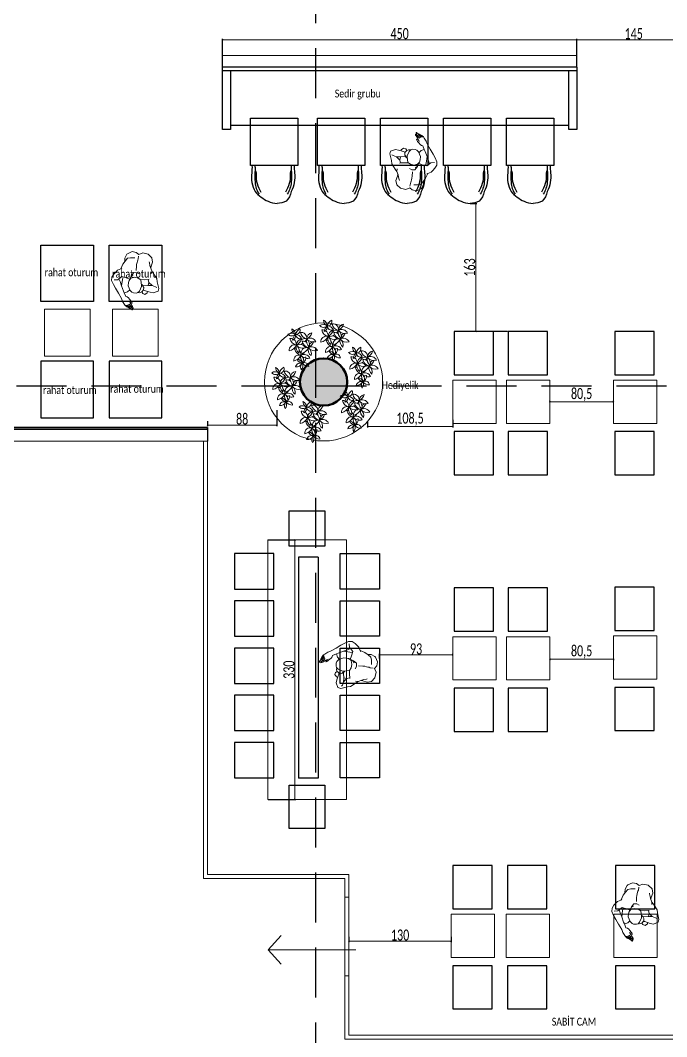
# Model space of a CAD drawing. Header units: millimetres. Extents: x -24 to 530668, y -246875 to -2983.
# Drawn here: x 259345 to 260166, y -107569 to -106277 of the extents above; entities that cross this region are included whole.
import ezdxf

# ---------------------------------------------------------------- set-up
doc = ezdxf.new("R2010")
doc.units = ezdxf.units.MM
doc.header["$PDMODE"] = 2
doc.linetypes.add('DASHED2', pattern=[9.525, 6.35, -3.175])
doc.layers.get('0').update_dxf_attribs({"lineweight": 20})
for name, color, linetype in [('0-HSL-HTC', 253, 'Continuous'), ('a_grid_label_1_1', 9, 'Continuous'), ('a_outline_02', 1, 'Continuous')]:
    doc.layers.add(name, color=color, linetype=linetype)
for name, color, linetype, lineweight in [('A-RCON-1', 8, 'Continuous', 5), ('ahşap kesit', 30, 'Continuous', 30), ('alçıpan', 12, 'Continuous', 20), ('aydınlatma yazı', 1, 'Continuous', 20), ('CAM', 141, 'Continuous', 0), ('demir-1', 103, 'Continuous', 20), ('t_cam', 132, 'Continuous', 20), ('t_ince', 66, 'Continuous', 9), ('t_mob kesit', 32, 'Continuous', 25), ('t_tarama', 253, 'Continuous', 5), ('tefris', 30, 'Continuous', 0), ('tefrişoturum', 59, 'Continuous', 25), ('tefrişyazı', 7, 'Continuous', 20), ('X_S_COL_01$0$SC_COLS_SITU_E_SECT', 4, 'Continuous', 50), ('ölçü', 251, 'Continuous', 5)]:
    doc.layers.add(name, color=color, linetype=linetype, lineweight=lineweight)
doc.styles.add('text2', font='calibri.ttf', dxfattribs={"width": 0.8})
doc.styles.add('Ölçü50', font='calibri.ttf', dxfattribs={"width": 0.7})
doc.dimstyles.new('olcu10', dxfattribs={"dimtxt": 14, "dimasz": 2, "dimexe": 1.25, "dimexo": 0.625, "dimgap": 0.5, "dimtad": 1, "dimdec": 1, "dimrnd": 0.5, "dimzin": 9, "dimtxsty": 'Ölçü50', "dimblk": 'ARCHTICK', "dimcen": 2, "dimclrd": 256, "dimclre": 256, "dimclrt": 6, "dimazin": 2, "dimtfac": 1, "dimtdec": 1, "dimtix": 1, "dimtmove": 0, "dimatfit": 3, "dimldrblk": 'ARCHTICK', "dimfxl": 1, "dimlwd": -1, "dimarcsym": 0})

# ---------------------------------------------------------------- blocks, each defined once
blk = doc.blocks.new('_ArchTick')
at = {"color": 0, "linetype": 'ByBlock', "const_width": 0.15}
blk.add_lwpolyline([(-0.5, -0.5), (0.5, 0.5)], dxfattribs=at)
blk = doc.blocks.new('*D648')
at = {"layer": 'DEFPOINTS', "color": 0, "transparency": 16777216}
for p in [(260052, -106302), (259602.2, -106337), (260052, -106337)]:
    blk.add_point(p, dxfattribs=at)
at = {"layer": 'ölçü', "lineweight": -2, "transparency": 16777216}
for p, q in [((259602.2, -106336.4), (259602.2, -106300.8)), ((260052, -106336.4), (260052, -106300.8))]:
    blk.add_line(p, q, dxfattribs=at)
at = {"layer": 'ölçü', "transparency": 16777216}
blk.add_line((259602.2, -106302), (260052, -106302), dxfattribs=at)
at = {"layer": 'ölçü', "transparency": 16777216, "xscale": 2, "yscale": 2, "zscale": 2, "rotation": 180}
blk.add_blockref('_ArchTick', (259602.2, -106302), dxfattribs=at)
at = {"layer": 'ölçü', "transparency": 16777216, "xscale": 2, "yscale": 2, "zscale": 2}
blk.add_blockref('_ArchTick', (260052, -106302), dxfattribs=at)
at = {"layer": 'ölçü', "color": 6, "transparency": 16777216, "insert": (259827.1, -106294.3), "char_height": 14, "attachment_point": 5, "style": 'Ölçü50'}
blk.add_mtext('450', dxfattribs=at)
blk = doc.blocks.new('*D649')
at = {"layer": 'DEFPOINTS', "color": 0, "transparency": 16777216}
for p in [(260196.8, -106302), (260052, -106315.5), (260196.8, -106365.6)]:
    blk.add_point(p, dxfattribs=at)
at = {"layer": 'ölçü', "lineweight": -2, "transparency": 16777216}
for p, q in [((260052, -106314.8), (260052, -106300.8)), ((260196.8, -106365), (260196.8, -106300.8))]:
    blk.add_line(p, q, dxfattribs=at)
at = {"layer": 'ölçü', "transparency": 16777216}
blk.add_line((260052, -106302), (260196.8, -106302), dxfattribs=at)
at = {"layer": 'ölçü', "transparency": 16777216, "xscale": 2, "yscale": 2, "zscale": 2, "rotation": 180}
blk.add_blockref('_ArchTick', (260052, -106302), dxfattribs=at)
at = {"layer": 'ölçü', "transparency": 16777216, "xscale": 2, "yscale": 2, "zscale": 2}
blk.add_blockref('_ArchTick', (260196.8, -106302), dxfattribs=at)
at = {"layer": 'ölçü', "color": 6, "transparency": 16777216, "insert": (260124.4, -106294.4), "char_height": 14, "attachment_point": 5, "style": 'Ölçü50'}
blk.add_mtext('145', dxfattribs=at)
blk = doc.blocks.new('*D652')
at = {"layer": 'DEFPOINTS', "color": 0, "transparency": 16777216}
for p in [(260017.9, -106762.4), (260098.6, -106762.4), (260098.6, -106762.4)]:
    blk.add_point(p, dxfattribs=at)
at = {"layer": 'ölçü', "lineweight": -2, "transparency": 16777216}
for p, q in [((260017.9, -106761.7), (260017.9, -106761.1)), ((260098.6, -106761.7), (260098.6, -106761.1))]:
    blk.add_line(p, q, dxfattribs=at)
at = {"layer": 'ölçü', "transparency": 16777216}
blk.add_line((260017.9, -106762.4), (260098.6, -106762.4), dxfattribs=at)
at = {"layer": 'ölçü', "transparency": 16777216, "xscale": 2, "yscale": 2, "zscale": 2, "rotation": 180}
blk.add_blockref('_ArchTick', (260017.9, -106762.4), dxfattribs=at)
at = {"layer": 'ölçü', "transparency": 16777216, "xscale": 2, "yscale": 2, "zscale": 2}
blk.add_blockref('_ArchTick', (260098.6, -106762.4), dxfattribs=at)
at = {"layer": 'ölçü', "color": 6, "transparency": 16777216, "insert": (260058.2, -106753.2), "char_height": 14, "attachment_point": 5, "style": 'Ölçü50'}
blk.add_mtext('80,5', dxfattribs=at)
blk = doc.blocks.new('*D666')
at = {"layer": 'DEFPOINTS', "color": 0, "transparency": 16777216}
for p in [(259916.6, -106510.1), (259923.8, -106672.8), (259964.7, -106672.8)]:
    blk.add_point(p, dxfattribs=at)
at = {"layer": 'ölçü', "lineweight": -2, "transparency": 16777216}
for p, q in [((259917.2, -106510.1), (259925, -106510.1)), ((259964.1, -106672.8), (259922.5, -106672.8))]:
    blk.add_line(p, q, dxfattribs=at)
at = {"layer": 'ölçü', "transparency": 16777216}
blk.add_line((259923.8, -106510.1), (259923.8, -106672.8), dxfattribs=at)
at = {"layer": 'ölçü', "transparency": 16777216, "xscale": 2, "yscale": 2, "zscale": 2}
for p, rotation in [((259923.8, -106510.1), 90), ((259923.8, -106672.8), 270)]:
    blk.add_blockref('_ArchTick', p, dxfattribs=dict(at, rotation=rotation))
at = {"layer": 'ölçü', "color": 6, "transparency": 16777216, "insert": (259916.1, -106591.5), "char_height": 14, "attachment_point": 5, "rotation": 90, "style": 'Ölçü50'}
blk.add_mtext('163', dxfattribs=at)
blk = doc.blocks.new('dada')
for p, q in [((219973.4, -31806.9), (219967.8, -31810.1)), ((219980.5, -31807), (219973.4, -31806.9)), ((219984.7, -31810), (219980.5, -31807)), ((219967.8, -31810.1), (219965.6, -31815.3)), ((219965.6, -31815.3), (219966.3, -31821)), ((219966.7, -31822.6), (219967.9, -31820.3)), ((219967.9, -31820.3), (219969.4, -31817.1)), ((219969.4, -31817.1), (219969.8, -31816.1)), ((219984.3, -31815.6), (219984.6, -31812.1)), ((219984.6, -31817.3), (219984.3, -31815.6)), ((219984.6, -31818.7), (219984.6, -31817.3)), ((219984.6, -31820.5), (219984.6, -31818.7)), ((219984.7, -31822.8), (219984.6, -31820.5)), ((219988.6, -31808.2), (219984.7, -31810)), ((219993.9, -31808.4), (219988.6, -31808.2)), ((219994, -31816.3), (219988.8, -31815.1)), ((219998.9, -31812.3), (219993.9, -31808.4)), ((219997.6, -31817.9), (219994, -31816.3)), ((219999.7, -31822.2), (219997.6, -31817.9)), ((219999.7, -31813.2), (219998.9, -31812.3)), ((220000.9, -31818.5), (219999.7, -31813.2)), ((220000.2, -31823.1), (220000.9, -31818.5)), ((219961.5, -31828.8), (219955.5, -31834.6)), ((219964.1, -31826.5), (219961.5, -31828.8)), ((219963.6, -31829.8), (219964.1, -31826.5)), ((219964.1, -31826.5), (219966.7, -31822.6)), ((219966.3, -31821), (219966.1, -31823.5)), ((219982, -31833.1), (219978.9, -31834)), ((219985.9, -31833.9), (219982, -31833.1)), ((219983.4, -31830.6), (219984.4, -31825.3)), ((219984.4, -31825.3), (219984.7, -31822.8)), ((220001.6, -31826.6), (219999.7, -31822.2)), ((220002.8, -31833), (220001.6, -31826.6)), ((220002.9, -31833.1), (220001.9, -31831.9)), ((220006.7, -31835.8), (220002.9, -31833.1)), ((219954.2, -31838.4), (219950.3, -31846.2)), ((219950.3, -31846.2), (219950.4, -31849.8)), ((219954.9, -31845.1), (219953.1, -31845.6)), ((219955.5, -31834.6), (219954.2, -31838.4)), ((219959.4, -31844.5), (219954.9, -31845.1)), ((219964.3, -31841.6), (219959.4, -31844.5)), ((219962.8, -31845.2), (219959.4, -31844.5)), ((219970.6, -31847.5), (219962.8, -31845.2)), ((219964.2, -31845.6), (219964.3, -31841.6)), ((219965.9, -31838.1), (219964.3, -31841.6)), ((219965.9, -31838.1), (219965, -31837.7)), ((219970.3, -31839.5), (219965.9, -31838.1)), ((219975.3, -31840.4), (219970.3, -31839.5)), ((219972.2, -31846.3), (219971, -31847.2)), ((219972.2, -31846.3), (219972.9, -31846.5)), ((219975.1, -31840.7), (219972.6, -31847.5)), ((219978.8, -31839.4), (219975.1, -31840.7)), ((219983.2, -31839.4), (219978.8, -31839.4)), ((219987.6, -31841.5), (219983.2, -31839.4)), ((219988.1, -31839.2), (219985.7, -31836.9)), ((219988, -31838.6), (219985.9, -31833.9)), ((219989.4, -31844.9), (219987.6, -31841.5)), ((219988.1, -31839.2), (219988, -31838.6)), ((219988.5, -31841.6), (219988.1, -31839.2)), ((219989.1, -31844.1), (219988.5, -31841.6)), ((219993.5, -31842.3), (219988.6, -31843)), ((219989.4, -31845.9), (219989.1, -31844.1)), ((219989.4, -31847.8), (219989.4, -31844.9)), ((219999.3, -31842.1), (219993.5, -31842.3)), ((219997, -31853.7), (219997.9, -31845.6)), ((219997.9, -31845.6), (219997.6, -31842.2)), ((219999.3, -31842.1), (220002.3, -31845.7)), ((220000, -31849), (220002.3, -31845.7)), ((220002.3, -31845.7), (220003.5, -31847.3)), ((220008.3, -31838.4), (220006.7, -31835.8)), ((220010.1, -31841.6), (220008.3, -31838.4)), ((220011.5, -31845.8), (220010.1, -31841.6)), ((220010.8, -31850.1), (220011.5, -31845.8)), ((219950.4, -31849.8), (219955.8, -31853.3)), ((219955.8, -31853.3), (219959.9, -31853.5)), ((219959.9, -31853.5), (219963.5, -31853.2)), ((219963.2, -31854.8), (219963.4, -31853.2)), ((219965.6, -31857.5), (219963.2, -31854.8)), ((219963.5, -31853.2), (219967.3, -31852.8)), ((219968.5, -31857.1), (219965.6, -31857.5)), ((219967.3, -31852.8), (219968.8, -31852.9)), ((219970.3, -31855.5), (219968.5, -31857.1)), ((219969.1, -31849.2), (219968.6, -31852.2)), ((219968.6, -31852.2), (219970.2, -31855.4)), ((219968.6, -31852.2), (219968.6, -31852.2)), ((219970.6, -31848), (219969.1, -31849.2)), ((219970.2, -31855.4), (219972, -31856.6)), ((219971, -31847.2), (219970.6, -31848)), ((219972, -31856.6), (219973.4, -31857.2)), ((219972.6, -31847.5), (219972.2, -31849)), ((219972.2, -31849), (219973.4, -31855)), ((219973.4, -31855), (219974.9, -31857.4)), ((219973.4, -31857.2), (219974.3, -31857.1)), ((219974.3, -31857.1), (219974, -31855.9)), ((219974.9, -31857.4), (219976.6, -31858.5)), ((219976.6, -31858.5), (219980.3, -31859.2)), ((219980.3, -31859.2), (219982.4, -31858.8)), ((219982.4, -31858.8), (219985.1, -31857.1)), ((219985.1, -31857.1), (219988.9, -31851.8)), ((219985.8, -31856.2), (219987.9, -31859.4)), ((219987.9, -31859.4), (219991.6, -31861.6)), ((219988.9, -31851.8), (219989.4, -31847.8)), ((219993.2, -31859.7), (219997, -31853.7)), ((219997, -31853.7), (220000, -31849)), ((219998.7, -31863.7), (220003.7, -31858.5)), ((220003.5, -31847.3), (220008, -31848.7)), ((220003.7, -31858.5), (220007.4, -31854.5)), ((220007.4, -31854.5), (220010.8, -31850.1)), ((220010.8, -31850.1), (220010.8, -31850.1)), ((219980.1, -31870.4), (219978.8, -31871.8)), ((219978.8, -31871.8), (219978.9, -31872.1)), ((219978.9, -31872.1), (219979.2, -31872.2)), ((219979.2, -31872.2), (219981.2, -31871.8)), ((219981, -31869.8), (219980.1, -31870.4)), ((219980.3, -31873.4), (219981.5, -31872.2)), ((219983.2, -31868.1), (219981, -31869.8)), ((219981.2, -31871.8), (219982.2, -31871.3)), ((219981.5, -31872.2), (219982.2, -31871.3)), ((219982.2, -31871.3), (219982.7, -31870.2)), ((219984.9, -31866.8), (219983.2, -31868.1)), ((219986.8, -31865.9), (219984.9, -31866.8)), ((219988.6, -31865.9), (219986.8, -31865.9)), ((219988.6, -31865.9), (219991.6, -31861.6)), ((219993.3, -31869.5), (219991.2, -31872.7)), ((219991.6, -31861.6), (219993.2, -31859.7)), ((219993.3, -31869.5), (219998.7, -31863.7)), ((219976.3, -31878.1), (219976.7, -31876.9)), ((219976.4, -31878.4), (219976.3, -31878.1)), ((219976.8, -31878.5), (219976.4, -31878.4)), ((219976.5, -31879.8), (219978.1, -31877.9)), ((219976.6, -31880.4), (219976.5, -31879.8)), ((219976.9, -31880.6), (219976.6, -31880.4)), ((219976.7, -31876.9), (219977.5, -31876.1)), ((219977.9, -31877.8), (219976.8, -31878.5)), ((219979.2, -31879.3), (219976.9, -31880.6)), ((219977.5, -31876.1), (219978.5, -31875)), ((219978.7, -31877), (219977.9, -31877.8)), ((219978.1, -31877.9), (219979, -31877.2)), ((219978.5, -31875), (219979.2, -31874.4)), ((219980.1, -31875.8), (219978.7, -31877)), ((219979, -31877.2), (219980.3, -31876.2)), ((219979.2, -31874.4), (219980.3, -31873.4)), ((219981, -31877.7), (219979.2, -31879.3)), ((219981.2, -31878.6), (219979.2, -31879.3)), ((219979.4, -31879.5), (219979.2, -31879.3)), ((219981, -31879.2), (219979.4, -31879.5)), ((219982.1, -31874.4), (219980.1, -31875.8)), ((219980.3, -31876.2), (219981.3, -31875.3)), ((219982.2, -31876.8), (219981, -31877.7)), ((219984.3, -31878.3), (219981, -31879.2)), ((219983.5, -31877.4), (219981.2, -31878.6)), ((219981.3, -31875.3), (219982.2, -31874.6)), ((219982.2, -31874.6), (219982.1, -31874.4)), ((219982.2, -31874.6), (219983.9, -31875.9)), ((219982.2, -31876.8), (219983.9, -31875.9)), ((219985.2, -31876.8), (219983.5, -31877.4)), ((219983.9, -31875.9), (219986.7, -31877.1)), ((219986.7, -31877.1), (219984.3, -31878.3)), ((219986, -31876.8), (219985.2, -31876.8)), ((219987.9, -31875.9), (219986.7, -31877.1)), ((219991.2, -31872.7), (219987.9, -31875.9))]:
    blk.add_line(p, q)
blk = doc.blocks.new('bitkitar')
at = {"layer": 't_tarama', "color": 76}
for points in [[(4.13, 24.52, 0.236863), (4.39, 28.33, 0.300043), (3.57, 23.78, 0.22508), (-0.84, 26.27, 0.429439), (2.41, 23.43)], [(3.57, 23.78, -0.286863), (8.24, 26.11, -0.43916), (3.57, 23.78, 0.363865), (6.95, 20.95, 0.192041), (3.68, 23.74, 0.192041)]]:
    blk.add_lwpolyline(points, format="xyb", dxfattribs=at)
for centre, radius, start, end in [((5.34, 19.56), 4.58, 130.83641, 178.70662), ((7.62, 22.36), 5.31, 163.97621, 217.27878), ((-0.84, 19.8), 5.24, 343.48533, 50.2913), ((2.14, 26.39), 2.98, 284.17623, 298.69036), ((5.34, 19.56), 4.58, 112.76664, 121.83932), ((1.81, 18.25), 5.8, 69.83781, 72.33789), ((4.84, 27.09), 3.54, 249.03996, 253.13574), ((0.66, 22.74), 3.08, 353.17446, 19.69159), ((10.68, 14.78), 7.39, 100.73616, 151.47519), ((5.59, 21.76), 3.72, 247.9154, 4.29594), ((-6.1, 9.55), 6.15, 38.13504, 102.16002), ((-3.31, 17.27), 4.43, 202.72925, 297.5658), ((2.17, 17.4), 5.31, 163.97621, 229.80043), ((-6.29, 14.84), 5.24, 343.48533, 50.2913), ((-0.65, 14.51), 6.15, 75.86211, 102.16002), ((2.14, 22.23), 4.43, 202.72925, 297.5658), ((5.23, 9.82), 7.39, 100.73616, 151.47519), ((0.66, 22.74), 3.08, 271.78167, 310.7707), ((7.17, 11.69), 7.25, 114.26787, 141.8465), ((0.14, 16.8), 3.72, 296.9544, 4.29594), ((-0.65, 14.51), 6.15, 38.13504, 63.45512), ((-0.09, 18.56), 4.29, 337.19348, 356.58454), ((7.94, 17.43), 3.86, 166.91417, 222.01985), ((2.59, 12.8), 5.73, 7.89914, 73.83912), ((10.38, 15.19), 5.31, 163.97621, 217.27878), ((1.93, 12.62), 5.24, 343.48533, 50.2913), ((8.35, 14.58), 3.72, 247.9154, 4.29594), ((13.44, 7.6), 7.39, 100.73616, 151.47519), ((-5.22, 3.44), 6.15, 87.51498, 102.16002), ((-2.43, 11.17), 4.43, 202.72925, 297.5658), ((1.72, 6.73), 7.25, 114.26787, 158.92251), ((-5.54, 13.6), 4.29, 276.60584, 320.32368), ((-5.22, 3.44), 6.15, 38.13504, 80.8318), ((2.6, 0.63), 7.25, 114.26787, 158.92251), ((-4.66, 7.5), 4.29, 276.60584, 356.58454), ((3.05, 11.3), 5.31, 163.97621, 229.80043), ((-5.4, 8.73), 5.24, 343.48533, 50.2913), ((-5.54, 13.6), 4.29, 341.16089, 356.58454), ((-5.4, 8.73), 5.24, 39.16493, 41.62354), ((2.49, 12.47), 3.86, 166.91417, 186.37013), ((0.14, 16.8), 3.72, 247.9154, 281.88514), ((-2.86, 7.84), 5.73, 69.17218, 73.83912), ((-2.86, 7.84), 5.73, 7.89914, 69.17218), ((3.38, 6.37), 3.86, 166.91417, 274.82409), ((6.11, 3.71), 7.39, 134.79027, 151.47519), ((1.02, 10.69), 3.72, 247.9154, 312.60914), ((-1.97, 1.74), 5.73, 7.89914, 73.83912), ((2.49, 12.47), 3.86, 224.30639, 274.82409), ((2.11, 7.33), 6.15, 38.13504, 102.16002), ((4.9, 15.06), 4.43, 202.72925, 256.43807), ((6.11, 3.71), 7.39, 84.5264, 120.12115), ((2.67, 11.39), 4.29, 276.60584, 356.58454), ((9.93, 4.52), 7.25, 115.43944, 158.92251), ((4.9, 15.06), 4.43, 293.47002, 297.5658), ((9.93, 4.52), 7.25, 114.26787, 116.76795), ((10.71, 10.26), 3.86, 166.91417, 233.88251), ((5.36, 5.63), 5.73, 7.89914, 73.83912), ((7.94, 17.43), 3.86, 256.75957, 274.82409), ((10.51, 4.41), 3.43, 110.20528, 190.18398), ((3.57, 8.38), 5.8, 309.03888, 352.52195), ((4.04, 3.77), 3.08, 0.51361, 108.42353), ((7.33, 8.38), 4.58, 201.49858, 267.43856), ((6.69, 0.85), 2.98, 81.51484, 197.89538), ((1.42, 5.32), 5.91, 294.3356, 345.07463), ((11.32, 3.59), 4.2, 177.08478, 243.89074), ((9.46, 1.13), 3.54, 36.32869, 131.16524), ((9.46, 1.13), 3.54, 127.06946, 131.16524), ((3.57, 8.38), 5.8, 307.86731, 310.36739), ((10.18, 7.66), 4.92, 231.73448, 295.75946), ((5.23, 0), 4.25, 357.57565, 50.87822), ((10.71, 10.26), 3.86, 245.8798, 274.82409)]:
    blk.add_arc(centre, radius, start, end, dxfattribs=at)
blk = doc.blocks.new('*D629')
at = {"layer": 'DEFPOINTS', "color": 0, "transparency": 16777216}
for p in [(260017.9, -107088.4), (260098.6, -107088.4), (260098.6, -107089.3)]:
    blk.add_point(p, dxfattribs=at)
at = {"layer": 'ölçü', "lineweight": -2, "transparency": 16777216}
for p, q in [((260017.9, -107089), (260017.9, -107090.6)), ((260098.6, -107089), (260098.6, -107090.6))]:
    blk.add_line(p, q, dxfattribs=at)
at = {"layer": 'ölçü', "transparency": 16777216}
blk.add_line((260017.9, -107089.3), (260098.6, -107089.3), dxfattribs=at)
at = {"layer": 'ölçü', "transparency": 16777216, "xscale": 2, "yscale": 2, "zscale": 2, "rotation": 180}
blk.add_blockref('_ArchTick', (260017.9, -107089.3), dxfattribs=at)
at = {"layer": 'ölçü', "transparency": 16777216, "xscale": 2, "yscale": 2, "zscale": 2}
blk.add_blockref('_ArchTick', (260098.6, -107089.3), dxfattribs=at)
at = {"layer": 'ölçü', "color": 6, "transparency": 16777216, "insert": (260058.2, -107080.2), "char_height": 14, "attachment_point": 5, "style": 'Ölçü50'}
blk.add_mtext('80,5', dxfattribs=at)
blk = doc.blocks.new('*D633')
at = {"layer": 'DEFPOINTS', "color": 0, "transparency": 16777216}
for p in [(259801.5, -107089.1), (259894.5, -107084.1), (259894.5, -107084.1)]:
    blk.add_point(p, dxfattribs=at)
at = {"layer": 'ölçü', "lineweight": -2, "transparency": 16777216}
for p, q in [((259801.5, -107088.4), (259801.5, -107082.8)), ((259894.5, -107083.4), (259894.5, -107082.8))]:
    blk.add_line(p, q, dxfattribs=at)
at = {"layer": 'ölçü', "transparency": 16777216}
blk.add_line((259801.5, -107084.1), (259894.5, -107084.1), dxfattribs=at)
at = {"layer": 'ölçü', "transparency": 16777216, "xscale": 2, "yscale": 2, "zscale": 2, "rotation": 180}
blk.add_blockref('_ArchTick', (259801.5, -107084.1), dxfattribs=at)
at = {"layer": 'ölçü', "transparency": 16777216, "xscale": 2, "yscale": 2, "zscale": 2}
blk.add_blockref('_ArchTick', (259894.5, -107084.1), dxfattribs=at)
at = {"layer": 'ölçü', "color": 6, "transparency": 16777216, "insert": (259848, -107076.4), "char_height": 14, "attachment_point": 5, "style": 'Ölçü50'}
blk.add_mtext('93', dxfattribs=at)
blk = doc.blocks.new('*D635')
at = {"layer": 'DEFPOINTS', "color": 0, "transparency": 16777216}
for p in [(259786.1, -106787.4, -0.1), (259894.5, -106784.5), (259894.5, -106793.6)]:
    blk.add_point(p, dxfattribs=at)
at = {"layer": 'ölçü', "lineweight": -2, "transparency": 16777216}
for p, q in [((259786.1, -106788.1), (259786.1, -106794.8)), ((259894.5, -106785.1), (259894.5, -106794.8))]:
    blk.add_line(p, q, dxfattribs=at)
at = {"layer": 'ölçü', "transparency": 16777216}
blk.add_line((259786.1, -106793.6), (259894.5, -106793.6), dxfattribs=at)
at = {"layer": 'ölçü', "transparency": 16777216, "xscale": 2, "yscale": 2, "zscale": 2, "rotation": 180}
blk.add_blockref('_ArchTick', (259786.1, -106793.6), dxfattribs=at)
at = {"layer": 'ölçü', "transparency": 16777216, "xscale": 2, "yscale": 2, "zscale": 2}
blk.add_blockref('_ArchTick', (259894.5, -106793.6), dxfattribs=at)
at = {"layer": 'ölçü', "color": 6, "transparency": 16777216, "insert": (259840.3, -106784.4), "char_height": 14, "attachment_point": 5, "style": 'Ölçü50'}
blk.add_mtext('108,5', dxfattribs=at)
blk = doc.blocks.new('*D640')
at = {"layer": 'DEFPOINTS', "color": 0, "transparency": 16777216}
for p in [(259762.7, -107442), (259892.7, -107442), (259892.7, -107447.9)]:
    blk.add_point(p, dxfattribs=at)
at = {"layer": 'ölçü', "lineweight": -2, "transparency": 16777216}
for p, q in [((259762.7, -107442.6), (259762.7, -107449.1)), ((259892.7, -107442.6), (259892.7, -107449.1))]:
    blk.add_line(p, q, dxfattribs=at)
at = {"layer": 'ölçü', "transparency": 16777216}
blk.add_line((259762.7, -107447.9), (259892.7, -107447.9), dxfattribs=at)
at = {"layer": 'ölçü', "transparency": 16777216, "xscale": 2, "yscale": 2, "zscale": 2, "rotation": 180}
blk.add_blockref('_ArchTick', (259762.7, -107447.9), dxfattribs=at)
at = {"layer": 'ölçü', "transparency": 16777216, "xscale": 2, "yscale": 2, "zscale": 2}
blk.add_blockref('_ArchTick', (259892.7, -107447.9), dxfattribs=at)
at = {"layer": 'ölçü', "color": 6, "transparency": 16777216, "insert": (259827.7, -107440.2), "char_height": 14, "attachment_point": 5, "style": 'Ölçü50'}
blk.add_mtext('130', dxfattribs=at)
blk = doc.blocks.new('*D621')
at = {"layer": 'DEFPOINTS', "color": 0, "transparency": 16777216}
for p in [(259671.2, -106772.2, -0.1), (259583, -106786.3), (259671.2, -106791.9)]:
    blk.add_point(p, dxfattribs=at)
at = {"layer": 'ölçü', "lineweight": -2, "transparency": 16777216}
for p, q in [((259671.2, -106772.8), (259671.2, -106793.1)), ((259583, -106787), (259583, -106793.1))]:
    blk.add_line(p, q, dxfattribs=at)
at = {"layer": 'ölçü', "transparency": 16777216}
blk.add_line((259583, -106791.9), (259671.2, -106791.9), dxfattribs=at)
at = {"layer": 'ölçü', "transparency": 16777216, "xscale": 2, "yscale": 2, "zscale": 2, "rotation": 180}
blk.add_blockref('_ArchTick', (259583, -106791.9), dxfattribs=at)
at = {"layer": 'ölçü', "transparency": 16777216, "xscale": 2, "yscale": 2, "zscale": 2}
blk.add_blockref('_ArchTick', (259671.2, -106791.9), dxfattribs=at)
at = {"layer": 'ölçü', "color": 6, "transparency": 16777216, "insert": (259627.1, -106784.2), "char_height": 14, "attachment_point": 5, "style": 'Ölçü50'}
blk.add_mtext('88', dxfattribs=at)
blk = doc.blocks.new('*D622')
at = {"layer": 'DEFPOINTS', "color": 0, "transparency": 16777216}
for p in [(259659.5, -106937.7), (259659.5, -107267.9), (259694.1, -107267.9)]:
    blk.add_point(p, dxfattribs=at)
at = {"layer": 'ölçü', "lineweight": -2, "transparency": 16777216}
for p, q in [((259660.1, -106937.7), (259695.4, -106937.7)), ((259660.1, -107267.9), (259695.4, -107267.9))]:
    blk.add_line(p, q, dxfattribs=at)
at = {"layer": 'ölçü', "transparency": 16777216}
blk.add_line((259694.1, -106937.7), (259694.1, -107267.9), dxfattribs=at)
at = {"layer": 'ölçü', "transparency": 16777216, "xscale": 2, "yscale": 2, "zscale": 2}
for p, rotation in [((259694.1, -106937.7), 90), ((259694.1, -107267.9), 270)]:
    blk.add_blockref('_ArchTick', p, dxfattribs=dict(at, rotation=rotation))
at = {"layer": 'ölçü', "color": 6, "transparency": 16777216, "insert": (259686.5, -107102.8), "char_height": 14, "attachment_point": 5, "rotation": 90, "style": 'Ölçü50'}
blk.add_mtext('330', dxfattribs=at)
blk = doc.blocks.new('KAYARK')
at = {"layer": 'CAM', "elevation": 0}
for points in [[(260279.2, -107567.6), (260279.2, -107572.6)], [(260975.8, -107567.6), (260464.2, -107567.6)]]:
    blk.add_lwpolyline(points, dxfattribs=at)
at = {"layer": 't_cam'}
for p, q in [((260279.2, -107567.6, 0), (259762.7, -107567.6, 0)), ((260975.8, -107567.6, 0), (260459.2, -107567.6, 0)), ((260464.2, -107572.6, 0), (260459.2, -107572.6, 0))]:
    blk.add_line(p, q, dxfattribs=at)
at = {"layer": 't_cam', "elevation": 0}
for points in [[(260269.5, -107559.5), (260269.5, -107564.5), (260359.5, -107564.5), (260334.7, -107564.5)], [(260269.5, -107559.5), (260359.5, -107559.5)], [(260359.5, -107564.5), (260359.5, -107559.5)], [(260385.8, -107559.5), (260385.8, -107564.5), (260475.8, -107564.5), (260451, -107564.5)], [(260385.8, -107559.5), (260475.8, -107559.5)], [(260475.8, -107564.5), (260475.8, -107559.5)], [(259757.7, -107572.6), (260279.2, -107572.6)], [(260464.2, -107572.6), (260980.8, -107572.6)]]:
    blk.add_lwpolyline(points, dxfattribs=at)
at = {"layer": 't_cam'}
blk.add_lwpolyline([(260459.2, -107567.6), (260459.2, -107572.6)], dxfattribs=at)

msp = doc.modelspace()

# ---------------------------------------------------------------- hatches: boundary and pattern name
at = {"layer": '0-HSL-HTC'}
h = msp.add_hatch(dxfattribs=at)
h.set_pattern_fill('ANSI33', color=12, angle=90, style=0)
h.set_pattern_definition([(135, (232235.527, -121067.091), (-4.490128, -4.490128), []), (135, (232235.527, -121062.601), (-4.490128, -4.490128), [3.175, -1.5875])])
edge = h.paths.add_edge_path()
edge.add_arc((260555.284, -106737.09), 30, 0, 360)
edge = h.paths.add_edge_path()
edge.add_arc((259730.527, -106737.09), 30, 0, 360)
h.paths.add_polyline_path([(259283.027, -105882.091), (259353.027, -105882.091), (259353.027, -105952.091), (259283.027, -105952.091)])

# ---------------------------------------------------------------- linework, layer by layer
at = {"layer": 'a_grid_label_1_1', "linetype": 'DASHED2', "ltscale": 10}
for p, q in [((259720.527, -108567.091, -17966.192), (259720.527, -105304.828, -17966.192)), ((258864.135, -106742.091, -17966.192), (262131.929, -106742.091, -17966.192))]:
    msp.add_line(p, q, dxfattribs=at)
at = {"layer": 'a_outline_02'}
for p, q in [((259299.492, -106795.128), (259582.952, -106795.128)), ((259582.952, -106795.128), (259582.952, -106812.128, -0.005))]:
    msp.add_line(p, q, dxfattribs=at)
at = {"layer": 'ahşap kesit'}
msp.add_lwpolyline([(259582.952, -106797.128), (259582.952, -106795.128), (259299.492, -106795.128), (259299.492, -106797.128)], close=True, dxfattribs=at)
at = {"layer": 'alçıpan'}
for p, q in [((259299.492, -106797.128, -0.005), (259582.952, -106797.128, -0.005)), ((259299.492, -106812.128, -0.005), (259582.952, -106812.128, -0.005))]:
    msp.add_line(p, q, dxfattribs=at)
at = {"layer": 'alçıpan', "elevation": -0.005}
msp.add_lwpolyline([(259582.952, -106812.128), (259582.952, -106797.128)], dxfattribs=at)
at = {"layer": 'CAM'}
for p, q in [((259578.027, -107368.156), (259577.952, -106812.128, -0.005)), ((259583.027, -107363.156), (259582.952, -106812.128, -0.005)), ((259757.664, -107368.156), (259578.027, -107368.156)), ((259583.027, -107363.156), (259762.667, -107363.156))]:
    msp.add_line(p, q, dxfattribs=at)
for points in [[(259757.667, -107368.156), (259757.653, -107572.559)], [(259757.667, -107363.153), (259757.667, -107363.156)], [(259757.667, -107363.155), (259757.667, -107363.156)], [(259762.667, -107363.156), (259762.653, -107567.559)]]:
    msp.add_lwpolyline(points, dxfattribs=at)
at = {"layer": 'demir-1'}
for p, q in [((259660.179, -107458.976), (259676.682, -107440.842)), ((259771.666, -107458.976), (259660.179, -107458.976)), ((259660.179, -107458.976), (259676.682, -107477.11))]:
    msp.add_line(p, q, dxfattribs=at)
msp.add_lwpolyline([(259602.13, -106337.023), (260052.025, -106337.023), (260052.025, -106322.023), (259602.13, -106322.023), (259602.13, -106337.023)], dxfattribs=at)
msp.add_circle((259730.527, -106737.09, -0.061), 75, dxfattribs=at)
at = {"layer": 't_mob kesit'}
for p, q in [((260052.116, -106337.023), (259602.21, -106337.023)), ((259602.21, -106341.023), (260052.116, -106341.023))]:
    msp.add_line(p, q, dxfattribs=at)
for points in [[(259612.21, -106341.023), (259612.21, -106416.023), (259602.21, -106416.023), (259602.21, -106337.023)], [(260052.116, -106337.023), (260052.116, -106416.023), (260042.116, -106416.023), (260042.116, -106341.023)], [(260042.116, -106411.023), (259612.21, -106411.023)]]:
    msp.add_lwpolyline(points, dxfattribs=at)
for points in [[(259637.811, -106401.748), (259697.811, -106401.748), (259697.811, -106461.748), (259637.811, -106461.748)], [(259722.877, -106401.748), (259782.877, -106401.748), (259782.877, -106461.748), (259722.877, -106461.748)], [(259802.893, -106401.748), (259862.893, -106401.748), (259862.893, -106461.748), (259802.893, -106461.748)], [(259882.908, -106401.748), (259942.908, -106401.748), (259942.908, -106461.748), (259882.908, -106461.748)], [(259962.923, -106401.748), (260022.923, -106401.748), (260022.923, -106461.748), (259962.923, -106461.748)]]:
    msp.add_lwpolyline(points, close=True, dxfattribs=at)
at = {"layer": 'tefris', "linetype": 'Continuous'}
for points in [[(259375.94, -106644.475), (259375.94, -106704.475), (259433.94, -106704.475), (259433.94, -106644.475)], [(259462.629, -106644.475), (259462.629, -106704.475), (259520.629, -106704.475), (259520.629, -106644.475)], [(259659.515, -106937.725), (259759.515, -106937.725), (259759.515, -107267.916), (259659.515, -107267.916)], [(259757.665, -107391.977), (259762.665, -107391.977), (259762.665, -107491.977), (259757.665, -107491.977)]]:
    msp.add_lwpolyline(points, close=True, dxfattribs=at)
for points in [[(259894.489, -106734.871), (259894.489, -106789.871), (259949.489, -106789.871), (259949.489, -106734.871), (259894.489, -106734.871)], [(259962.898, -106734.871), (259962.898, -106789.871), (260017.898, -106789.871), (260017.898, -106734.871), (259962.898, -106734.871)], [(260098.577, -106734.871), (260098.577, -106789.871), (260153.577, -106789.871), (260153.577, -106734.871), (260098.577, -106734.871)], [(259894.489, -107060.916), (259894.489, -107115.916), (259949.489, -107115.916), (259949.489, -107060.916), (259894.489, -107060.916)], [(259962.898, -107060.916), (259962.898, -107115.916), (260017.898, -107115.916), (260017.898, -107060.916), (259962.898, -107060.916)], [(260098.577, -107059.977), (260098.577, -107114.977), (260153.577, -107114.977), (260153.577, -107059.977), (260098.577, -107059.977)], [(259892.671, -107413.748), (259892.671, -107468.748), (259947.671, -107468.748), (259947.671, -107413.748), (259892.671, -107413.748)], [(259962.221, -107413.748), (259962.221, -107468.748), (260017.221, -107468.748), (260017.221, -107413.748), (259962.221, -107413.748)], [(260099.245, -107413.748), (260099.245, -107468.748), (260154.245, -107468.748), (260154.245, -107413.748), (260099.245, -107413.748)]]:
    msp.add_lwpolyline(points, dxfattribs=at)
at = {"layer": 'tefrişoturum'}
for points in [[(259639.559, -106461.998, -0.0429775), (259639.223, -106471.268, 0.15078894), (259643.492, -106495.102, 0.11717617), (259660.101, -106507.281, 0.14230301), (259671.458, -106510.08)], [(259643.262, -106461.998, -0.02946868), (259643.49, -106467.305, 0.03887468), (259643.49, -106483.158, 0.12128067), (259648.518, -106498.249)], [(259643.567, -106467.851, -0.17361804), (259644.483, -106469.559, -0.0594003), (259644.773, -106473.049, 0.14957235), (259650.906, -106495.973, -1.75502851)], [(259693.358, -106461.998, 0.0429775), (259693.694, -106471.268, -0.15078894), (259689.425, -106495.102, -0.17416832), (259682.815, -106507.281, -0.14230301), (259671.458, -106510.08)], [(259689.35, -106467.851, 0.17361804), (259688.434, -106469.559, 0.0594003), (259688.143, -106473.049, -0.14957235), (259682.011, -106495.973, 1.75502851)], [(259689.655, -106461.998, 0.02946868), (259689.427, -106467.305, -0.03887468), (259689.427, -106483.158, -0.12128067), (259684.399, -106498.249)], [(259724.625, -106461.998, -0.0429775), (259724.289, -106471.268, 0.15078894), (259728.558, -106495.102, 0.11717617), (259745.167, -106507.281, 0.14230301), (259756.524, -106510.08)], [(259728.328, -106461.998, -0.02946868), (259728.556, -106467.305, 0.03887468), (259728.556, -106483.158, 0.12128067), (259733.584, -106498.249)], [(259728.633, -106467.851, -0.17361804), (259729.549, -106469.559, -0.0594003), (259729.839, -106473.049, 0.14957235), (259735.972, -106495.973, -1.75502851)], [(259778.424, -106461.998, 0.0429775), (259778.76, -106471.268, -0.15078894), (259774.491, -106495.102, -0.17416832), (259767.881, -106507.281, -0.14230301), (259756.524, -106510.08)], [(259774.415, -106467.851, 0.17361804), (259773.5, -106469.559, 0.0594003), (259773.209, -106473.049, -0.14957235), (259767.077, -106495.973, 1.75502851)], [(259774.721, -106461.998, 0.02946868), (259774.493, -106467.305, -0.03887468), (259774.493, -106483.158, -0.12128067), (259769.465, -106498.249)], [(259804.64, -106461.998, -0.0429775), (259804.304, -106471.268, 0.15078894), (259808.573, -106495.102, 0.11717617), (259825.183, -106507.281, 0.14230301), (259836.54, -106510.08)], [(259808.344, -106461.998, -0.02946868), (259808.571, -106467.305, 0.03887468), (259808.571, -106483.158, 0.12128067), (259813.599, -106498.249)], [(259808.649, -106467.851, -0.17361804), (259809.564, -106469.559, -0.0594003), (259809.855, -106473.049, 0.14957235), (259815.987, -106495.973, -1.75502851)], [(259858.439, -106461.998, 0.0429775), (259858.775, -106471.268, -0.15078894), (259854.506, -106495.102, -0.17416832), (259847.897, -106507.281, -0.14230301), (259836.54, -106510.08)], [(259854.431, -106467.851, 0.17361804), (259853.515, -106469.559, 0.0594003), (259853.225, -106473.049, -0.14957235), (259847.092, -106495.973, 1.75502851)], [(259854.736, -106461.998, 0.02946868), (259854.509, -106467.305, -0.03887468), (259854.509, -106483.158, -0.12128067), (259849.48, -106498.249)], [(259884.655, -106461.998, -0.0429775), (259884.32, -106471.268, 0.15078894), (259888.589, -106495.102, 0.11717617), (259905.198, -106507.281, 0.14230301), (259916.555, -106510.08)], [(259888.359, -106461.998, -0.02946868), (259888.586, -106467.305, 0.03887468), (259888.586, -106483.158, 0.12128067), (259893.615, -106498.249)], [(259888.664, -106467.851, -0.17361804), (259889.579, -106469.559, -0.0594003), (259889.87, -106473.049, 0.14957235), (259896.003, -106495.973, -1.75502851)], [(259938.455, -106461.998, 0.0429775), (259938.79, -106471.268, -0.15078894), (259934.521, -106495.102, -0.17416832), (259927.912, -106507.281, -0.14230301), (259916.555, -106510.08)], [(259934.446, -106467.851, 0.17361804), (259933.531, -106469.559, 0.0594003), (259933.24, -106473.049, -0.14957235), (259927.108, -106495.973, 1.75502851)], [(259934.751, -106461.998, 0.02946868), (259934.524, -106467.305, -0.03887468), (259934.524, -106483.158, -0.12128067), (259929.496, -106498.249)], [(259964.671, -106461.998, -0.0429775), (259964.335, -106471.268, 0.15078894), (259968.604, -106495.102, 0.11717617), (259985.213, -106507.281, 0.14230301), (259996.57, -106510.08)], [(259968.374, -106461.998, -0.02946868), (259968.602, -106467.305, 0.03887468), (259968.602, -106483.158, 0.12128067), (259973.63, -106498.249)], [(259968.679, -106467.851, -0.17361804), (259969.595, -106469.559, -0.0594003), (259969.885, -106473.049, 0.14957235), (259976.018, -106495.973, -1.75502851)], [(260018.47, -106461.998, 0.0429775), (260018.806, -106471.268, -0.15078894), (260014.537, -106495.102, -0.17416832), (260007.927, -106507.281, -0.14230301), (259996.57, -106510.08)], [(260014.462, -106467.851, 0.17361804), (260013.546, -106469.559, 0.0594003), (260013.255, -106473.049, -0.14957235), (260007.123, -106495.973, 1.75502851)], [(260014.767, -106461.998, 0.02946868), (260014.539, -106467.305, -0.03887468), (260014.539, -106483.158, -0.12128067), (260009.511, -106498.249)]]:
    msp.add_lwpolyline(points, format="xyb", dxfattribs=at)
for points in [[(259371.389, -106634.978), (259371.389, -106562.978), (259438.389, -106562.978), (259438.389, -106634.978)], [(259458.077, -106634.978), (259458.077, -106562.978), (259525.077, -106562.978), (259525.077, -106634.978)], [(259896.333, -106672.832), (259896.333, -106727.832), (259946.333, -106727.832), (259946.333, -106672.832)], [(259964.742, -106672.832), (259964.742, -106727.832), (260014.742, -106727.832), (260014.742, -106672.832)], [(260100.421, -106672.832), (260100.421, -106727.832), (260150.421, -106727.832), (260150.421, -106672.832)], [(259371.389, -106710.646), (259371.389, -106782.646), (259438.389, -106782.646), (259438.389, -106710.646)], [(259458.077, -106710.646), (259458.077, -106782.646), (259525.077, -106782.646), (259525.077, -106710.646)], [(259896.333, -106800.205), (259896.333, -106855.205), (259946.333, -106855.205), (259946.333, -106800.205)], [(259964.742, -106800.205), (259964.742, -106855.205), (260014.742, -106855.205), (260014.742, -106800.205)], [(260100.421, -106800.205), (260100.421, -106855.205), (260150.421, -106855.205), (260150.421, -106800.205)], [(259687.015, -106900.725), (259732.015, -106900.725), (259732.015, -106945.725), (259687.015, -106945.725)], [(259617.515, -106955.321), (259617.515, -107000.321), (259667.515, -107000.321), (259667.515, -106955.321)], [(259801.515, -106955.321), (259801.515, -107000.321), (259751.515, -107000.321), (259751.515, -106955.321)], [(259896.333, -106998.876), (259896.333, -107053.876), (259946.333, -107053.876), (259946.333, -106998.876)], [(259964.742, -106998.876), (259964.742, -107053.876), (260014.742, -107053.876), (260014.742, -106998.876)], [(260100.421, -106997.938), (260100.421, -107052.938), (260150.421, -107052.938), (260150.421, -106997.938)], [(259617.515, -107015.321), (259617.515, -107060.321), (259667.515, -107060.321), (259667.515, -107015.321)], [(259801.515, -107015.321), (259801.515, -107060.321), (259751.515, -107060.321), (259751.515, -107015.321)], [(259617.515, -107075.321), (259617.515, -107120.321), (259667.515, -107120.321), (259667.515, -107075.321)], [(259801.515, -107075.321), (259801.515, -107120.321), (259751.515, -107120.321), (259751.515, -107075.321)], [(259896.333, -107126.25), (259896.333, -107181.25), (259946.333, -107181.25), (259946.333, -107126.25)], [(259964.742, -107126.25), (259964.742, -107181.25), (260014.742, -107181.25), (260014.742, -107126.25)], [(260100.421, -107125.311), (260100.421, -107180.311), (260150.421, -107180.311), (260150.421, -107125.311)], [(259617.515, -107135.321), (259617.515, -107180.321), (259667.515, -107180.321), (259667.515, -107135.321)], [(259801.515, -107135.321), (259801.515, -107180.321), (259751.515, -107180.321), (259751.515, -107135.321)], [(259617.515, -107195.321), (259617.515, -107240.321), (259667.515, -107240.321), (259667.515, -107195.321)], [(259801.515, -107195.321), (259801.515, -107240.321), (259751.515, -107240.321), (259751.515, -107195.321)], [(259687.015, -107249.574), (259732.015, -107249.574), (259732.015, -107304.574), (259687.015, -107304.574)], [(259894.515, -107351.708), (259894.515, -107406.708), (259944.515, -107406.708), (259944.515, -107351.708)], [(259964.065, -107351.708), (259964.065, -107406.708), (260014.065, -107406.708), (260014.065, -107351.708)], [(260101.089, -107351.708), (260101.089, -107406.708), (260151.089, -107406.708), (260151.089, -107351.708)], [(259894.515, -107479.082), (259894.515, -107534.082), (259944.515, -107534.082), (259944.515, -107479.082)], [(259964.065, -107479.082), (259964.065, -107534.082), (260014.065, -107534.082), (260014.065, -107479.082)], [(260101.089, -107479.082), (260101.089, -107534.082), (260151.089, -107534.082), (260151.089, -107479.082)]]:
    msp.add_lwpolyline(points, close=True, dxfattribs=at)
for points in [[(259698.842, -106959.725), (259698.842, -107240.916)], [(259723.842, -106959.725), (259698.842, -106959.725)], [(259723.842, -106959.725), (259723.842, -107240.916)], [(259723.842, -107240.916), (259698.842, -107240.916)]]:
    msp.add_lwpolyline(points, dxfattribs=at)
at = {"layer": 'X_S_COL_01$0$SC_COLS_SITU_E_SECT'}
msp.add_circle((259730.527, -106737.09, -0.061), 30, dxfattribs=at)

# ---------------------------------------------------------------- block references
at = {"layer": 'A-RCON-1', "xscale": -1}
for p, rotation in [((38435.484, -86862.467), 166.7058778140276), ((480900.356, -126202.97), 346.7058778140276), ((240167.492, -328505.751), 256.7058778140276), ((481535.59, -127005.225), 346.7058778140276)]:
    msp.add_blockref('dada', p, dxfattribs=dict(at, rotation=rotation))
at = {"layer": 'aydınlatma yazı', "color": 2}
msp.add_blockref('KAYARK', (0, 0), dxfattribs=at)
at = {"layer": 't_ince', "xscale": 1.848000000000004, "yscale": 1.848000000000004, "zscale": 1.848000000000004, "rotation": 182.9309101212016}
for p in [(259747.932, -106658.119), (259707.607, -106669.027), (259784.745, -106692.436), (259687.087, -106718.173), (259774.13, -106747.592), (259721.768, -106761.381)]:
    msp.add_blockref('bitkitar', p, dxfattribs=at)

# ---------------------------------------------------------------- texts
at = {"layer": 'tefrişyazı', "char_height": 10, "attachment_point": 1, "style": 'text2'}
for s, insert in [('Sedir grubu', (259744.725, -106365.42)), ('rahat oturum', (259376.289, -106592.667, -0.061)), ('rahat oturum', (259461.964, -106594.398, -0.061)), ('rahat oturum', (259459.494, -106740.791, -0.061)), ('Hediyelik', (259804.48, -106736.059, -0.061)), ('rahat oturum', (259374.191, -106742.188, -0.061)), ('SABİT CAM', (260020.335, -107545.24, 0))]:
    msp.add_mtext_dynamic_manual_height_columns(s, width=246.36665, gutter_width=1, heights=[0], dxfattribs=dict(at, insert=insert))

# ---------------------------------------------------------------- dimensions: what is measured, and where the dimension line sits
at = {"layer": 'ölçü'}
for base, p1, p2, picture, middle in [((260052.025, -106302.012), (259602.21, -106337.023), (260052.025, -106337.023), '*D648', (259827.118, -106294.34)), ((260098.577, -106762.371), (260017.898, -106762.371), (260098.577, -106762.371), '*D652', (260058.237, -106753.24)), ((259671.19, -106791.895), (259582.952, -106786.335), (259671.19, -106772.168, -0.061), '*D621', (259627.071, -106784.223)), ((259894.489, -106793.572), (259786.127, -106787.426, -0.061), (259894.489, -106784.491), '*D635', (259840.308, -106784.441)), ((259894.489, -107084.065), (259801.515, -107089.055), (259894.489, -107084.065), '*D633', (259848.002, -107076.393)), ((260098.577, -107089.329), (260017.898, -107088.416), (260098.577, -107088.416), '*D629', (260058.237, -107080.198)), ((259892.671, -107447.877), (259762.665, -107441.977), (259892.671, -107441.977), '*D640', (259827.668, -107440.205))]:
    dim = msp.add_linear_dim(base=base, p1=p1, p2=p2, dimstyle='olcu10', dxfattribs=at)
    dim.commit()
    dim.dimension.update_dxf_attribs({"geometry": picture, "text_midpoint": middle})
dim = msp.add_linear_dim(base=(260196.81, -106302.012), p1=(260052.025, -106315.462), p2=(260196.81, -106365.632), dimstyle='olcu10', override={"dimtmove": 1}, dxfattribs=at)
dim.commit()
dim.dimension.update_dxf_attribs({"geometry": '*D649', "text_midpoint": (260124.418, -106294.393)})
for base, p1, p2, picture, middle in [((259923.795, -106672.832), (259916.555, -106510.08), (259964.742, -106672.832), '*D666', (259916.123, -106591.456)), ((259694.138, -107267.916), (259659.515, -106937.725), (259659.515, -107267.916), '*D622', (259686.466, -107102.821))]:
    dim = msp.add_linear_dim(base=base, p1=p1, p2=p2, angle=90, dimstyle='olcu10', dxfattribs=at)
    dim.commit()
    dim.dimension.update_dxf_attribs({"geometry": picture, "text_midpoint": middle})

doc.saveas('drawing.dxf')
